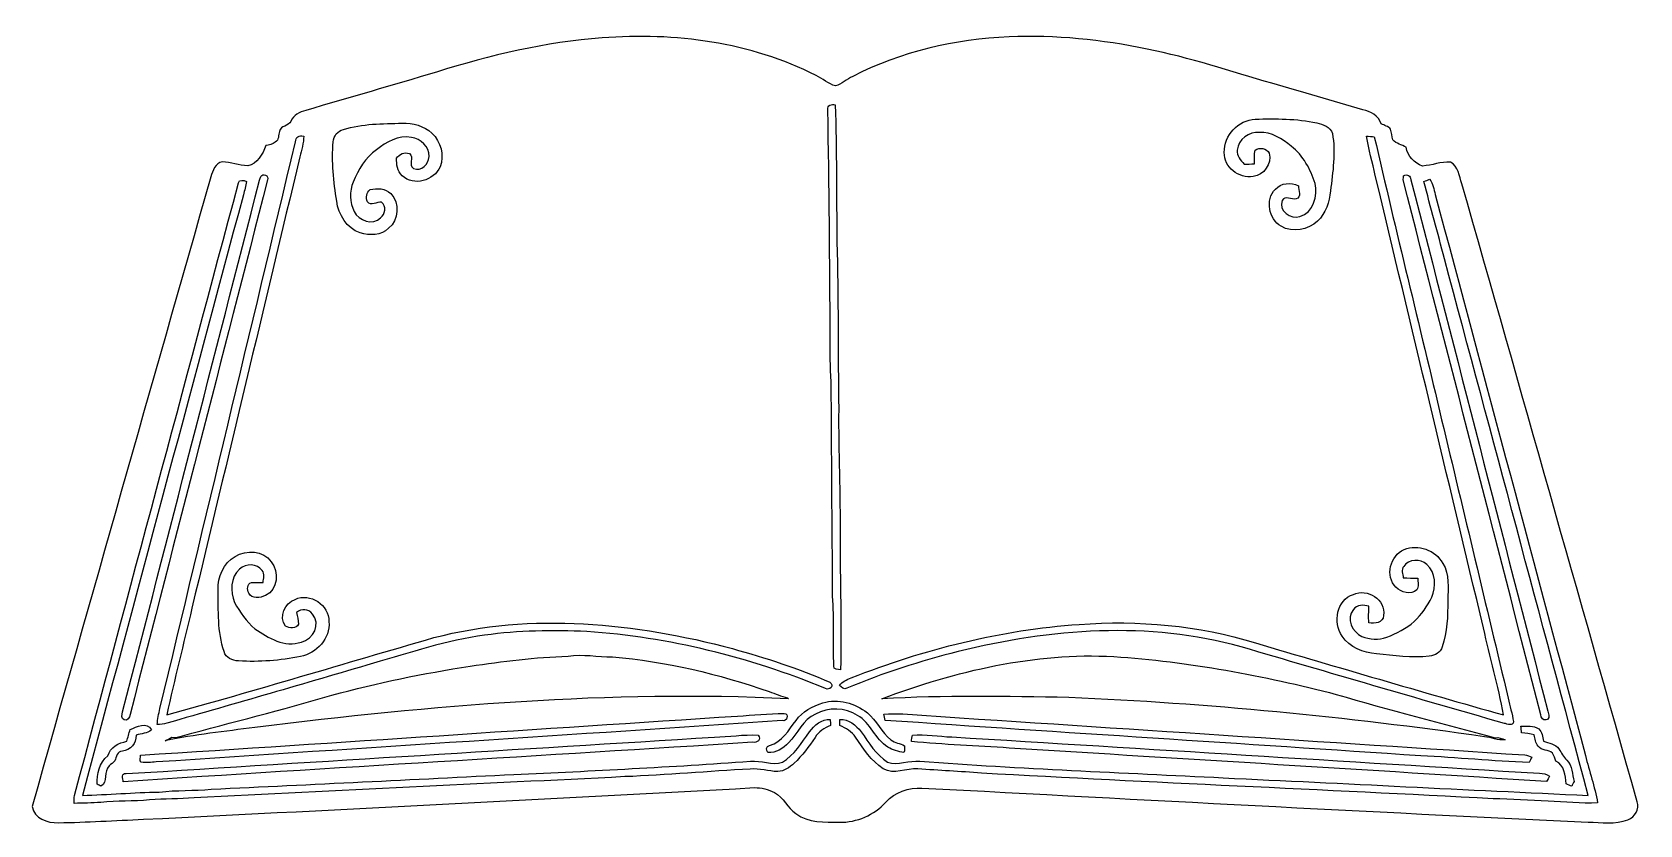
# Model space of a CAD drawing. Header units: centimetres. Extents: x -13.3 to 13.4, y -6.6 to 6.6.
import ezdxf

# ---------------------------------------------------------------- set-up
doc = ezdxf.new("R2010")
doc.units = ezdxf.units.CM
doc.header["$MEASUREMENT"] = 0
doc.layers.add('Camada 1', color=7, linetype='Continuous')

msp = doc.modelspace()

# ---------------------------------------------------------------- linework, layer by layer
at = {"layer": 'Camada 1', "color": 156}
for points, knots in [([(-6.62798, 5.95488), (-5.73229, 6.23605), (-4.81224, 6.45407), (-3.87385, 6.52356), (-3.87385, 6.52356), (-2.66312, 6.61846), (-1.40794, 6.45089), (-0.31574, 5.89913), (-0.31574, 5.89913), (-0.20567, 5.84763), (-0.11182, 5.76121), (0.00458, 5.72487), (0.00458, 5.72487), (0.10971, 5.75768), (0.19437, 5.836), (0.29316, 5.88362), (0.29316, 5.88362), (1.09502, 6.29778), (1.9946, 6.4971), (2.89172, 6.5419), (2.89172, 6.5419), (3.66218, 6.5726), (4.43406, 6.49393), (5.18829, 6.33659), (5.18829, 6.33659), (5.8928, 6.19831), (6.57365, 5.96793), (7.26263, 5.76896), (7.26263, 5.76896), (7.76569, 5.62363), (8.26769, 5.47404), (8.77147, 5.33047), (8.77147, 5.33047), (8.90235, 5.30014), (9.03676, 5.23451), (9.07732, 5.09551), (9.07732, 5.09551), (9.13024, 5.06764), (9.2008, 5.05741), (9.23571, 5.0045), (9.23571, 5.0045), (9.253, 4.94736), (9.25442, 4.88667), (9.27099, 4.82881), (9.27099, 4.82881), (9.32921, 4.76391), (9.41951, 4.74627), (9.4943, 4.70641), (9.4943, 4.70641), (9.51688, 4.56035), (9.628, 4.439), (9.76736, 4.3949), (9.76736, 4.3949), (9.92258, 4.40443), (10.07285, 4.47004), (10.22914, 4.4584), (10.22914, 4.4584), (10.36072, 4.39525), (10.37483, 4.2231), (10.41893, 4.09892), (10.41893, 4.09892), (11.39684, 0.67875), (12.36486, -2.7446), (13.3357, -6.16725), (13.3357, -6.16725), (13.37839, -6.28896), (13.29655, -6.42408), (13.17978, -6.46606), (13.17978, -6.46606), (12.97057, -6.55038), (12.73986, -6.50521), (12.52149, -6.50521), (12.52149, -6.50521), (8.82791, -6.3313), (5.13608, -6.13339), (1.44392, -5.93901), (1.44392, -5.93901), (1.22414, -5.93302), (0.99201, -6.00463), (0.8442, -6.17431), (0.8442, -6.17431), (0.6484, -6.38844), (0.36089, -6.51262), (0.0709, -6.50769), (0.0709, -6.50769), (-0.17356, -6.50309), (-0.44555, -6.52215), (-0.65122, -6.36481), (-0.65122, -6.36481), (-0.79304, -6.27097), (-0.85689, -6.09564), (-1.00894, -6.01486), (-1.00894, -6.01486), (-1.10912, -5.95629), (-1.22624, -5.93372), (-1.34126, -5.93302), (-1.34126, -5.93302), (-4.72651, -6.11082), (-8.11212, -6.29425), (-11.49808, -6.45829), (-11.49808, -6.45829), (-11.96975, -6.47805), (-12.44105, -6.50909), (-12.91307, -6.51544), (-12.91307, -6.51544), (-13.09546, -6.52003), (-13.317, -6.45089), (-13.34946, -6.24416), (-13.34946, -6.24416), (-12.36203, -2.75624), (-11.37461, 0.73166), (-10.37801, 4.21674), (-10.37801, 4.21674), (-10.34803, 4.31411), (-10.30675, 4.44641), (-10.18963, 4.46263), (-10.18963, 4.46263), (-10.0464, 4.45628), (-9.90847, 4.40937), (-9.76595, 4.39596), (-9.76595, 4.39596), (-9.60472, 4.43406), (-9.51441, 4.58752), (-9.46608, 4.73463), (-9.46608, 4.73463), (-9.41175, 4.74732), (-9.35178, 4.75085), (-9.30769, 4.7893), (-9.30769, 4.7893), (-9.24171, 4.82564), (-9.25971, 4.91031), (-9.23678, 4.97099), (-9.23678, 4.97099), (-9.21985, 5.06871), (-9.08438, 5.05424), (-9.04945, 5.13715), (-9.04945, 5.13715), (-9.00747, 5.24087), (-8.90199, 5.29132), (-8.80074, 5.31953), (-8.80074, 5.31953), (-8.07543, 5.52838), (-7.35153, 5.74038), (-6.62798, 5.95488)], [0, 0, 0, 0, 0.02702703, 0.02702703, 0.02702703, 0.02702703, 0.05405405, 0.05405405, 0.05405405, 0.05405405, 0.08108108, 0.08108108, 0.08108108, 0.08108108, 0.10810811, 0.10810811, 0.10810811, 0.10810811, 0.13513514, 0.13513514, 0.13513514, 0.13513514, 0.16216216, 0.16216216, 0.16216216, 0.16216216, 0.18918919, 0.18918919, 0.18918919, 0.18918919, 0.21621622, 0.21621622, 0.21621622, 0.21621622, 0.24324324, 0.24324324, 0.24324324, 0.24324324, 0.27027027, 0.27027027, 0.27027027, 0.27027027, 0.2972973, 0.2972973, 0.2972973, 0.2972973, 0.32432432, 0.32432432, 0.32432432, 0.32432432, 0.35135135, 0.35135135, 0.35135135, 0.35135135, 0.37837838, 0.37837838, 0.37837838, 0.37837838, 0.40540541, 0.40540541, 0.40540541, 0.40540541, 0.43243243, 0.43243243, 0.43243243, 0.43243243, 0.45945946, 0.45945946, 0.45945946, 0.45945946, 0.48648649, 0.48648649, 0.48648649, 0.48648649, 0.51351351, 0.51351351, 0.51351351, 0.51351351, 0.54054054, 0.54054054, 0.54054054, 0.54054054, 0.56756757, 0.56756757, 0.56756757, 0.56756757, 0.59459459, 0.59459459, 0.59459459, 0.59459459, 0.62162162, 0.62162162, 0.62162162, 0.62162162, 0.64864865, 0.64864865, 0.64864865, 0.64864865, 0.67567568, 0.67567568, 0.67567568, 0.67567568, 0.7027027, 0.7027027, 0.7027027, 0.7027027, 0.72972973, 0.72972973, 0.72972973, 0.72972973, 0.75675676, 0.75675676, 0.75675676, 0.75675676, 0.78378378, 0.78378378, 0.78378378, 0.78378378, 0.81081081, 0.81081081, 0.81081081, 0.81081081, 0.83783784, 0.83783784, 0.83783784, 0.83783784, 0.86486486, 0.86486486, 0.86486486, 0.86486486, 0.89189189, 0.89189189, 0.89189189, 0.89189189, 0.91891892, 0.91891892, 0.91891892, 0.91891892, 0.94594595, 0.94594595, 0.94594595, 0.94594595, 1, 1, 1, 1]), ([(-0.11959, 5.3294), (-0.11959, 5.3294), (-0.11959, 5.3294), (-0.11959, 5.3294), (-0.11959, 5.3294), (-0.1023, 4.07034), (-0.08573, 2.81164), (-0.0822, 1.55222), (-0.0822, 1.55222), (-0.07584, 1.30493), (-0.08924, 1.05692), (-0.06419, 0.81033), (-0.06419, 0.81033), (-0.05891, -0.37677), (-0.04938, -1.56386), (-0.04163, -2.75061), (-0.04163, -2.75061), (-0.01305, -3.1376), (-0.03986, -3.52602), (-0.02046, -3.913), (-0.02046, -3.913), (-0.03033, -3.98073), (0.04797, -3.96487), (0.0896, -3.97722), (0.0896, -3.97722), (0.10653, -3.23919), (0.0822, -2.50013), (0.08254, -1.76176), (0.08254, -1.76176), (0.08784, -1.05657), (0.05326, -0.35207), (0.05927, 0.35312), (0.05927, 0.35312), (0.04621, 1.28128), (0.05608, 2.21051), (0.02892, 3.13796), (0.02892, 3.13796), (0.02258, 3.89643), (0.02399, 4.65525), (0.00316, 5.41301), (0.00316, 5.41301), (-0.05503, 5.42678), (-0.13511, 5.40561), (-0.11959, 5.3294)], [0, 0, 0, 0, 0.08333333, 0.08333333, 0.08333333, 0.08333333, 0.16666667, 0.16666667, 0.16666667, 0.16666667, 0.25, 0.25, 0.25, 0.25, 0.33333333, 0.33333333, 0.33333333, 0.33333333, 0.41666667, 0.41666667, 0.41666667, 0.41666667, 0.5, 0.5, 0.5, 0.5, 0.58333333, 0.58333333, 0.58333333, 0.58333333, 0.66666667, 0.66666667, 0.66666667, 0.66666667, 0.75, 0.75, 0.75, 0.75, 0.83333333, 0.83333333, 0.83333333, 0.83333333, 1, 1, 1, 1]), ([(-8.17456, 5.00203), (-8.17456, 5.00203), (-8.17456, 5.00203), (-8.17456, 5.00203), (-8.17456, 5.00203), (-8.27122, 4.9791), (-8.34107, 4.89584), (-8.34425, 4.79565), (-8.34425, 4.79565), (-8.37494, 4.46687), (-8.33861, 4.13597), (-8.28639, 3.81105), (-8.28639, 3.81105), (-8.25712, 3.58634), (-8.11917, 3.36125), (-7.89763, 3.28507), (-7.89763, 3.28507), (-7.741, 3.23532), (-7.54732, 3.24026), (-7.4228, 3.3602), (-7.4228, 3.3602), (-7.25523, 3.49885), (-7.2344, 3.78071), (-7.38857, 3.93629), (-7.38857, 3.93629), (-7.47676, 4.02836), (-7.61471, 4.02766), (-7.73112, 4.00543), (-7.73112, 4.00543), (-7.79144, 3.95534), (-7.80591, 3.86927), (-7.77592, 3.79871), (-7.77592, 3.79871), (-7.71596, 3.71651), (-7.62034, 3.80505), (-7.54062, 3.79165), (-7.54062, 3.79165), (-7.45525, 3.7285), (-7.47923, 3.59304), (-7.5565, 3.53342), (-7.5565, 3.53342), (-7.68914, 3.40501), (-7.92127, 3.48543), (-7.99641, 3.63855), (-7.99641, 3.63855), (-8.06661, 3.7906), (-8.08002, 3.97403), (-8.01088, 4.12891), (-8.01088, 4.12891), (-7.9255, 4.3328), (-7.80944, 4.53531), (-7.62282, 4.66302), (-7.62282, 4.66302), (-7.46159, 4.7946), (-7.26015, 4.91208), (-7.04391, 4.87009), (-7.04391, 4.87009), (-6.88833, 4.85315), (-6.74546, 4.71346), (-6.75111, 4.55259), (-6.75111, 4.55259), (-6.75498, 4.42665), (-6.87987, 4.29753), (-7.01111, 4.35609), (-7.01111, 4.35609), (-7.10106, 4.40725), (-6.99487, 4.54094), (-7.07743, 4.60128), (-7.07743, 4.60128), (-7.16138, 4.6369), (-7.24217, 4.59069), (-7.29402, 4.52578), (-7.29402, 4.52578), (-7.2898, 4.42241), (-7.28345, 4.306), (-7.19701, 4.23438), (-7.19701, 4.23438), (-7.0104, 4.05165), (-6.66433, 4.14901), (-6.56872, 4.38291), (-6.56872, 4.38291), (-6.49357, 4.57164), (-6.55389, 4.80306), (-6.70277, 4.93923), (-6.70277, 4.93923), (-6.83472, 5.06341), (-7.02027, 5.11352), (-7.19842, 5.10611), (-7.19842, 5.10611), (-7.52474, 5.09834), (-7.85988, 5.09975), (-8.17456, 5.00203)], [0, 0, 0, 0, 0.04166667, 0.04166667, 0.04166667, 0.04166667, 0.08333333, 0.08333333, 0.08333333, 0.08333333, 0.125, 0.125, 0.125, 0.125, 0.16666667, 0.16666667, 0.16666667, 0.16666667, 0.20833333, 0.20833333, 0.20833333, 0.20833333, 0.25, 0.25, 0.25, 0.25, 0.29166667, 0.29166667, 0.29166667, 0.29166667, 0.33333333, 0.33333333, 0.33333333, 0.33333333, 0.375, 0.375, 0.375, 0.375, 0.41666667, 0.41666667, 0.41666667, 0.41666667, 0.45833333, 0.45833333, 0.45833333, 0.45833333, 0.5, 0.5, 0.5, 0.5, 0.54166667, 0.54166667, 0.54166667, 0.54166667, 0.58333333, 0.58333333, 0.58333333, 0.58333333, 0.625, 0.625, 0.625, 0.625, 0.66666667, 0.66666667, 0.66666667, 0.66666667, 0.70833333, 0.70833333, 0.70833333, 0.70833333, 0.75, 0.75, 0.75, 0.75, 0.79166667, 0.79166667, 0.79166667, 0.79166667, 0.83333333, 0.83333333, 0.83333333, 0.83333333, 0.875, 0.875, 0.875, 0.875, 0.91666667, 0.91666667, 0.91666667, 0.91666667, 1, 1, 1, 1]), ([(6.46994, 4.62173), (6.46994, 4.62173), (6.46994, 4.62173), (6.46994, 4.62173), (6.46994, 4.62173), (6.46007, 4.37727), (6.71264, 4.17653), (6.94901, 4.2231), (6.94901, 4.2231), (7.13034, 4.23969), (7.26334, 4.43371), (7.2143, 4.60869), (7.2143, 4.60869), (7.1769, 4.69759), (7.05379, 4.70782), (6.98076, 4.65878), (6.98076, 4.65878), (6.96911, 4.58364), (6.97442, 4.50744), (6.96982, 4.43159), (6.96982, 4.43159), (6.91232, 4.42736), (6.85517, 4.42524), (6.79803, 4.42489), (6.79803, 4.42489), (6.74546, 4.49438), (6.6682, 4.56352), (6.68406, 4.65983), (6.68406, 4.65983), (6.70243, 4.83763), (6.87916, 4.96675), (7.05379, 4.95299), (7.05379, 4.95299), (7.25945, 4.9678), (7.4295, 4.84116), (7.58296, 4.72263), (7.58296, 4.72263), (7.78121, 4.57059), (7.90292, 4.33951), (7.97913, 4.10632), (7.97913, 4.10632), (8.01828, 3.90102), (7.95972, 3.61667), (7.72653, 3.5574), (7.72653, 3.5574), (7.57414, 3.49778), (7.36389, 3.65583), (7.43338, 3.82128), (7.43338, 3.82128), (7.47781, 3.91512), (7.58789, 3.83046), (7.66197, 3.84703), (7.66197, 3.84703), (7.75864, 3.8749), (7.70643, 3.99413), (7.7029, 4.06576), (7.7029, 4.06576), (7.57872, 4.12608), (7.41291, 4.11797), (7.31872, 4.00897), (7.31872, 4.00897), (7.14691, 3.83399), (7.20653, 3.51225), (7.41539, 3.39302), (7.41539, 3.39302), (7.60589, 3.28224), (7.86236, 3.33092), (8.01933, 3.47944), (8.01933, 3.47944), (8.15622, 3.61032), (8.21831, 3.79801), (8.2356, 3.98251), (8.2356, 3.98251), (8.27193, 4.29789), (8.32626, 4.61997), (8.26628, 4.93535), (8.26628, 4.93535), (8.23382, 5.04859), (8.1086, 5.0874), (8.00734, 5.11245), (8.00734, 5.11245), (7.6715, 5.1823), (7.32579, 5.18407), (6.98465, 5.17418), (6.98465, 5.17418), (6.70524, 5.15725), (6.45865, 4.90607), (6.46994, 4.62173)], [0, 0, 0, 0, 0.04347826, 0.04347826, 0.04347826, 0.04347826, 0.08695652, 0.08695652, 0.08695652, 0.08695652, 0.13043478, 0.13043478, 0.13043478, 0.13043478, 0.17391304, 0.17391304, 0.17391304, 0.17391304, 0.2173913, 0.2173913, 0.2173913, 0.2173913, 0.26086957, 0.26086957, 0.26086957, 0.26086957, 0.30434783, 0.30434783, 0.30434783, 0.30434783, 0.34782609, 0.34782609, 0.34782609, 0.34782609, 0.39130435, 0.39130435, 0.39130435, 0.39130435, 0.43478261, 0.43478261, 0.43478261, 0.43478261, 0.47826087, 0.47826087, 0.47826087, 0.47826087, 0.52173913, 0.52173913, 0.52173913, 0.52173913, 0.56521739, 0.56521739, 0.56521739, 0.56521739, 0.60869565, 0.60869565, 0.60869565, 0.60869565, 0.65217391, 0.65217391, 0.65217391, 0.65217391, 0.69565217, 0.69565217, 0.69565217, 0.69565217, 0.73913043, 0.73913043, 0.73913043, 0.73913043, 0.7826087, 0.7826087, 0.7826087, 0.7826087, 0.82608696, 0.82608696, 0.82608696, 0.82608696, 0.86956522, 0.86956522, 0.86956522, 0.86956522, 0.91304348, 0.91304348, 0.91304348, 0.91304348, 1, 1, 1, 1]), ([(-8.97184, 4.79424), (-8.97184, 4.79424), (-8.97184, 4.79424), (-8.97184, 4.79424), (-8.97184, 4.79424), (-9.72361, 1.65664), (-10.47291, -1.48201), (-11.22432, -4.61963), (-11.22432, -4.61963), (-11.24726, -4.7057), (-11.26596, -4.79319), (-11.27019, -4.88244), (-11.27019, -4.88244), (-11.21621, -4.88102), (-11.16188, -4.87785), (-11.11002, -4.86233), (-11.11002, -4.86233), (-9.9642, -4.5346), (-8.81944, -4.20334), (-7.67608, -3.86644), (-7.67608, -3.86644), (-7.06402, -3.695), (-6.46041, -3.47944), (-5.82648, -3.40113), (-5.82648, -3.40113), (-5.26415, -3.31681), (-4.69406, -3.31752), (-4.1275, -3.33903), (-4.1275, -3.33903), (-2.76506, -3.43288), (-1.42275, -3.76555), (-0.16121, -4.28449), (-0.16121, -4.28449), (-0.09172, -4.32893), (-0.00458, -4.22556), (-0.08678, -4.18253), (-0.08678, -4.18253), (-0.60888, -3.94828), (-1.1578, -3.77789), (-1.70814, -3.62267), (-1.70814, -3.62267), (-3.31716, -3.19263), (-5.04189, -3.01659), (-6.67173, -3.44063), (-6.67173, -3.44063), (-8.15093, -3.86891), (-9.62625, -4.3127), (-11.11002, -4.72475), (-11.11002, -4.72475), (-10.98479, -4.12962), (-10.83063, -3.54047), (-10.69269, -2.94815), (-10.69269, -2.94815), (-10.09508, -0.44979), (-9.49677, 2.04786), (-8.90023, 4.54625), (-8.90023, 4.54625), (-8.87377, 4.6609), (-8.83355, 4.77414), (-8.83531, 4.89338), (-8.83531, 4.89338), (-8.91575, 4.91489), (-8.96479, 4.87398), (-8.97184, 4.79424)], [0, 0, 0, 0, 0.05882353, 0.05882353, 0.05882353, 0.05882353, 0.11764706, 0.11764706, 0.11764706, 0.11764706, 0.17647059, 0.17647059, 0.17647059, 0.17647059, 0.23529412, 0.23529412, 0.23529412, 0.23529412, 0.29411765, 0.29411765, 0.29411765, 0.29411765, 0.35294118, 0.35294118, 0.35294118, 0.35294118, 0.41176471, 0.41176471, 0.41176471, 0.41176471, 0.47058824, 0.47058824, 0.47058824, 0.47058824, 0.52941176, 0.52941176, 0.52941176, 0.52941176, 0.58823529, 0.58823529, 0.58823529, 0.58823529, 0.64705882, 0.64705882, 0.64705882, 0.64705882, 0.70588235, 0.70588235, 0.70588235, 0.70588235, 0.76470588, 0.76470588, 0.76470588, 0.76470588, 0.82352941, 0.82352941, 0.82352941, 0.82352941, 0.88235294, 0.88235294, 0.88235294, 0.88235294, 1, 1, 1, 1]), ([(8.83532, 4.89126), (8.83532, 4.89126), (8.83532, 4.89126), (8.83532, 4.89126), (8.83532, 4.89126), (8.866, 4.66936), (8.93514, 4.45523), (8.98065, 4.23615), (8.98065, 4.23615), (9.58074, 1.73143), (10.17939, -0.77364), (10.77841, -3.27871), (10.77841, -3.27871), (10.88743, -3.76132), (11.02323, -4.23862), (11.1132, -4.72546), (11.1132, -4.72546), (9.73454, -4.33775), (8.36153, -3.93171), (6.98712, -3.52918), (6.98712, -3.52918), (6.04307, -3.23427), (5.04155, -3.14783), (4.05799, -3.22121), (4.05799, -3.22121), (2.75731, -3.30941), (1.47849, -3.63114), (0.26811, -4.1102), (0.26811, -4.1102), (0.19402, -4.13807), (0.11747, -4.16913), (0.07055, -4.23686), (0.07055, -4.23686), (0.10724, -4.26154), (0.14464, -4.312), (0.19402, -4.28059), (0.19402, -4.28059), (0.79375, -4.03119), (1.41393, -3.82975), (2.04399, -3.67242), (2.04399, -3.67242), (3.57716, -3.29352), (5.21545, -3.1623), (6.75216, -3.59375), (6.75216, -3.59375), (8.20878, -4.02166), (9.66611, -4.44816), (11.1259, -4.86516), (11.1259, -4.86516), (11.17282, -4.87362), (11.27337, -4.91983), (11.2769, -4.83622), (11.2769, -4.83622), (11.25889, -4.70393), (11.21516, -4.57694), (11.18975, -4.44605), (11.18975, -4.44605), (10.82111, -2.90442), (10.45209, -1.36313), (10.08345, 0.1785), (10.08345, 0.1785), (9.71196, 1.74659), (9.32602, 3.31223), (8.96408, 4.88244), (8.96408, 4.88244), (8.93163, 4.88456), (8.86741, 4.88914), (8.83532, 4.89126)], [0, 0, 0, 0, 0.05555556, 0.05555556, 0.05555556, 0.05555556, 0.11111111, 0.11111111, 0.11111111, 0.11111111, 0.16666667, 0.16666667, 0.16666667, 0.16666667, 0.22222222, 0.22222222, 0.22222222, 0.22222222, 0.27777778, 0.27777778, 0.27777778, 0.27777778, 0.33333333, 0.33333333, 0.33333333, 0.33333333, 0.38888889, 0.38888889, 0.38888889, 0.38888889, 0.44444444, 0.44444444, 0.44444444, 0.44444444, 0.5, 0.5, 0.5, 0.5, 0.55555556, 0.55555556, 0.55555556, 0.55555556, 0.61111111, 0.61111111, 0.61111111, 0.61111111, 0.66666667, 0.66666667, 0.66666667, 0.66666667, 0.72222222, 0.72222222, 0.72222222, 0.72222222, 0.77777778, 0.77777778, 0.77777778, 0.77777778, 0.83333333, 0.83333333, 0.83333333, 0.83333333, 0.88888889, 0.88888889, 0.88888889, 0.88888889, 1, 1, 1, 1]), ([(-9.54546, 4.21993), (-9.54546, 4.21993), (-9.54546, 4.21993), (-9.54546, 4.21993), (-9.54546, 4.21993), (-9.55145, 4.20546), (-9.5631, 4.17617), (-9.56909, 4.1617), (-9.56909, 4.1617), (-10.32615, 1.21603), (-11.08392, -1.72931), (-11.84486, -4.67395), (-11.84486, -4.67395), (-11.85403, -4.71735), (-11.88049, -4.7872), (-11.8184, -4.80484), (-11.8184, -4.80484), (-11.7616, -4.83588), (-11.73021, -4.76108), (-11.72174, -4.71945), (-11.72174, -4.71945), (-10.96327, -1.75789), (-10.19457, 1.2012), (-9.43715, 4.16312), (-9.43715, 4.16312), (-9.40117, 4.23686), (-9.51865, 4.28271), (-9.54546, 4.21993)], [0, 0, 0, 0, 0.125, 0.125, 0.125, 0.125, 0.25, 0.25, 0.25, 0.25, 0.375, 0.375, 0.375, 0.375, 0.5, 0.5, 0.5, 0.5, 0.625, 0.625, 0.625, 0.625, 0.75, 0.75, 0.75, 0.75, 1, 1, 1, 1]), ([(-9.9194, 4.11302), (-9.9194, 4.11302), (-9.9194, 4.11302), (-9.9194, 4.11302), (-9.9194, 4.11302), (-10.82745, 0.72002), (-11.7362, -2.67334), (-12.64708, -6.06565), (-12.64708, -6.06565), (-12.65272, -6.10799), (-12.65449, -6.15032), (-12.65237, -6.19337), (-12.65237, -6.19337), (-12.50385, -6.19266), (-12.35498, -6.18912), (-12.20681, -6.17714), (-12.20681, -6.17714), (-11.93764, -6.14961), (-11.66636, -6.16408), (-11.39719, -6.1348), (-11.39719, -6.1348), (-11.15025, -6.11681), (-10.90224, -6.12493), (-10.65565, -6.10129), (-10.65565, -6.10129), (-8.2684, -5.98275), (-5.88151, -5.86951), (-3.49425, -5.75027), (-3.49425, -5.75027), (-2.79893, -5.72381), (-2.10572, -5.66173), (-1.41076, -5.62397), (-1.41076, -5.62397), (-1.25694, -5.61092), (-1.10771, -5.6642), (-0.95462, -5.6642), (-0.95462, -5.6642), (-0.84771, -5.66278), (-0.75706, -5.59681), (-0.68155, -5.52767), (-0.68155, -5.52767), (-0.54609, -5.40103), (-0.4339, -5.25251), (-0.33443, -5.09693), (-0.33443, -5.09693), (-0.2741, -5.00238), (-0.17673, -4.94312), (-0.07691, -4.89832), (-0.07691, -4.89832), (-0.07796, -4.87398), (-0.07972, -4.82564), (-0.08078, -4.8013), (-0.08078, -4.8013), (-0.22718, -4.78861), (-0.34325, -4.89902), (-0.42721, -5.00486), (-0.42721, -5.00486), (-0.55421, -5.19077), (-0.68262, -5.38833), (-0.87558, -5.51215), (-0.87558, -5.51215), (-1.04916, -5.57176), (-1.23084, -5.47158), (-1.40899, -5.49485), (-1.40899, -5.49485), (-2.7185, -5.58765), (-4.02978, -5.65608), (-5.34175, -5.71287), (-5.34175, -5.71287), (-7.01781, -5.79825), (-8.6942, -5.87903), (-10.37096, -5.95877), (-10.37096, -5.95877), (-10.65847, -5.98735), (-10.94881, -5.97217), (-11.23597, -6.00604), (-11.23597, -6.00604), (-11.66283, -6.01239), (-12.08792, -6.05048), (-12.51443, -6.06178), (-12.51443, -6.06178), (-11.61768, -2.73649), (-10.7322, 0.5916), (-9.83756, 3.91759), (-9.83756, 3.91759), (-9.81745, 3.99097), (-9.79592, 4.06435), (-9.78781, 4.14019), (-9.78781, 4.14019), (-9.82874, 4.15678), (-9.90952, 4.17653), (-9.9194, 4.11302)], [0, 0, 0, 0, 0.04166667, 0.04166667, 0.04166667, 0.04166667, 0.08333333, 0.08333333, 0.08333333, 0.08333333, 0.125, 0.125, 0.125, 0.125, 0.16666667, 0.16666667, 0.16666667, 0.16666667, 0.20833333, 0.20833333, 0.20833333, 0.20833333, 0.25, 0.25, 0.25, 0.25, 0.29166667, 0.29166667, 0.29166667, 0.29166667, 0.33333333, 0.33333333, 0.33333333, 0.33333333, 0.375, 0.375, 0.375, 0.375, 0.41666667, 0.41666667, 0.41666667, 0.41666667, 0.45833333, 0.45833333, 0.45833333, 0.45833333, 0.5, 0.5, 0.5, 0.5, 0.54166667, 0.54166667, 0.54166667, 0.54166667, 0.58333333, 0.58333333, 0.58333333, 0.58333333, 0.625, 0.625, 0.625, 0.625, 0.66666667, 0.66666667, 0.66666667, 0.66666667, 0.70833333, 0.70833333, 0.70833333, 0.70833333, 0.75, 0.75, 0.75, 0.75, 0.79166667, 0.79166667, 0.79166667, 0.79166667, 0.83333333, 0.83333333, 0.83333333, 0.83333333, 0.875, 0.875, 0.875, 0.875, 0.91666667, 0.91666667, 0.91666667, 0.91666667, 1, 1, 1, 1]), ([(9.78992, 4.13843), (9.78992, 4.13843), (9.78992, 4.13843), (9.78992, 4.13843), (9.78992, 4.13843), (9.89576, 3.70804), (10.01854, 3.28188), (10.13037, 2.85291), (10.13037, 2.85291), (10.92694, -0.11888), (11.72386, -3.09033), (12.51902, -6.06248), (12.51902, -6.06248), (10.49655, -5.96793), (8.47478, -5.86563), (6.4523, -5.76932), (6.4523, -5.76932), (4.77097, -5.68395), (3.08785, -5.61728), (1.40828, -5.49521), (1.40828, -5.49521), (1.22907, -5.47158), (1.04705, -5.57106), (0.87241, -5.51215), (0.87241, -5.51215), (0.68192, -5.38726), (0.55986, -5.18724), (0.43249, -5.00345), (0.43249, -5.00345), (0.34748, -4.89691), (0.22684, -4.79), (0.08078, -4.80201), (0.08078, -4.80201), (0.08078, -4.82706), (0.08078, -4.8768), (0.08078, -4.90185), (0.08078, -4.90185), (0.18062, -4.94524), (0.27834, -5.00203), (0.33901, -5.09551), (0.33901, -5.09551), (0.46989, -5.28708), (0.60218, -5.48957), (0.8001, -5.61833), (0.8001, -5.61833), (0.97825, -5.72698), (1.18321, -5.60704), (1.37442, -5.62292), (1.37442, -5.62292), (1.7272, -5.64373), (2.07997, -5.66384), (2.4324, -5.69312), (2.4324, -5.69312), (5.26696, -5.85011), (8.10365, -5.96618), (10.93893, -6.11716), (10.93893, -6.11716), (11.24444, -6.11716), (11.54818, -6.15068), (11.85333, -6.15809), (11.85333, -6.15809), (12.12778, -6.15984), (12.40189, -6.20959), (12.6767, -6.18418), (12.6767, -6.18418), (12.62873, -5.9175), (12.53912, -5.66067), (12.47457, -5.39784), (12.47457, -5.39784), (11.64201, -2.292), (10.8091, 0.81385), (9.97761, 3.92007), (9.97761, 3.92007), (9.95079, 4.00614), (9.94375, 4.1042), (9.88094, 4.17371), (9.88094, 4.17371), (9.84956, 4.16382), (9.81957, 4.15042), (9.78992, 4.13843)], [0, 0, 0, 0, 0.04761905, 0.04761905, 0.04761905, 0.04761905, 0.0952381, 0.0952381, 0.0952381, 0.0952381, 0.14285714, 0.14285714, 0.14285714, 0.14285714, 0.19047619, 0.19047619, 0.19047619, 0.19047619, 0.23809524, 0.23809524, 0.23809524, 0.23809524, 0.28571429, 0.28571429, 0.28571429, 0.28571429, 0.33333333, 0.33333333, 0.33333333, 0.33333333, 0.38095238, 0.38095238, 0.38095238, 0.38095238, 0.42857143, 0.42857143, 0.42857143, 0.42857143, 0.47619048, 0.47619048, 0.47619048, 0.47619048, 0.52380952, 0.52380952, 0.52380952, 0.52380952, 0.57142857, 0.57142857, 0.57142857, 0.57142857, 0.61904762, 0.61904762, 0.61904762, 0.61904762, 0.66666667, 0.66666667, 0.66666667, 0.66666667, 0.71428571, 0.71428571, 0.71428571, 0.71428571, 0.76190476, 0.76190476, 0.76190476, 0.76190476, 0.80952381, 0.80952381, 0.80952381, 0.80952381, 0.85714286, 0.85714286, 0.85714286, 0.85714286, 0.9047619, 0.9047619, 0.9047619, 0.9047619, 1, 1, 1, 1]), ([(9.44915, 4.23262), (9.44915, 4.23262), (9.44915, 4.23262), (9.44915, 4.23262), (9.44915, 4.23262), (9.44774, 4.21534), (9.44527, 4.18041), (9.44386, 4.16277), (9.44386, 4.16277), (10.20234, 1.19979), (10.97173, -1.76142), (11.72986, -4.72475), (11.72986, -4.72475), (11.73973, -4.76425), (11.76443, -4.82528), (11.8184, -4.808), (11.8184, -4.808), (11.89248, -4.78966), (11.85862, -4.71452), (11.84909, -4.66372), (11.84909, -4.66372), (11.08886, -1.72049), (10.3318, 1.22414), (9.57367, 4.16806), (9.57367, 4.16806), (9.5638, 4.23579), (9.51089, 4.26614), (9.44915, 4.23262)], [0, 0, 0, 0, 0.125, 0.125, 0.125, 0.125, 0.25, 0.25, 0.25, 0.25, 0.375, 0.375, 0.375, 0.375, 0.5, 0.5, 0.5, 0.5, 0.625, 0.625, 0.625, 0.625, 0.75, 0.75, 0.75, 0.75, 1, 1, 1, 1]), ([(-9.97585, -2.09161), (-9.97585, -2.09161), (-9.97585, -2.09161), (-9.97585, -2.09161), (-9.97585, -2.09161), (-10.16705, -2.20274), (-10.26901, -2.43063), (-10.25666, -2.64759), (-10.25666, -2.64759), (-10.25243, -2.98908), (-10.27041, -3.34291), (-10.15964, -3.671), (-10.15964, -3.671), (-10.13248, -3.77859), (-10.01818, -3.8241), (-9.91729, -3.82763), (-9.91729, -3.82763), (-9.57298, -3.84951), (-9.22619, -3.81952), (-8.88752, -3.75603), (-8.88752, -3.75603), (-8.62083, -3.7024), (-8.38905, -3.45546), (-8.41516, -3.17324), (-8.41516, -3.17324), (-8.4074, -2.89665), (-8.72983, -2.69063), (-8.9789, -2.80423), (-8.9789, -2.80423), (-9.15069, -2.86244), (-9.24877, -3.09421), (-9.14012, -3.24838), (-9.14012, -3.24838), (-9.07167, -3.28436), (-8.95985, -3.29988), (-8.92034, -3.21522), (-8.92034, -3.21522), (-8.92598, -3.15066), (-8.94291, -3.08751), (-8.95208, -3.02401), (-8.95208, -3.02401), (-8.87306, -2.95556), (-8.75417, -2.96087), (-8.69103, -3.04799), (-8.69103, -3.04799), (-8.54004, -3.20533), (-8.67798, -3.4738), (-8.87306, -3.51401), (-8.87306, -3.51401), (-9.15246, -3.61244), (-9.42163, -3.44275), (-9.64635, -3.29459), (-9.64635, -3.29459), (-9.78534, -3.17217), (-9.89824, -3.01871), (-9.98361, -2.85503), (-9.98361, -2.85503), (-10.05098, -2.67757), (-10.06192, -2.43487), (-9.90035, -2.30363), (-9.90035, -2.30363), (-9.7984, -2.20451), (-9.61072, -2.20839), (-9.525, -2.32728), (-9.525, -2.32728), (-9.47842, -2.38266), (-9.50382, -2.45779), (-9.50912, -2.5227), (-9.50912, -2.5227), (-9.57438, -2.52694), (-9.64, -2.52448), (-9.70527, -2.52623), (-9.70527, -2.52623), (-9.7797, -2.54494), (-9.779, -2.64478), (-9.7476, -2.69945), (-9.7476, -2.69945), (-9.70103, -2.80353), (-9.55322, -2.78236), (-9.46961, -2.73861), (-9.46961, -2.73861), (-9.26006, -2.64442), (-9.24383, -2.34492), (-9.37471, -2.17945), (-9.37471, -2.17945), (-9.50595, -1.98754), (-9.78993, -1.97943), (-9.97585, -2.09161)], [0, 0, 0, 0, 0.04347826, 0.04347826, 0.04347826, 0.04347826, 0.08695652, 0.08695652, 0.08695652, 0.08695652, 0.13043478, 0.13043478, 0.13043478, 0.13043478, 0.17391304, 0.17391304, 0.17391304, 0.17391304, 0.2173913, 0.2173913, 0.2173913, 0.2173913, 0.26086957, 0.26086957, 0.26086957, 0.26086957, 0.30434783, 0.30434783, 0.30434783, 0.30434783, 0.34782609, 0.34782609, 0.34782609, 0.34782609, 0.39130435, 0.39130435, 0.39130435, 0.39130435, 0.43478261, 0.43478261, 0.43478261, 0.43478261, 0.47826087, 0.47826087, 0.47826087, 0.47826087, 0.52173913, 0.52173913, 0.52173913, 0.52173913, 0.56521739, 0.56521739, 0.56521739, 0.56521739, 0.60869565, 0.60869565, 0.60869565, 0.60869565, 0.65217391, 0.65217391, 0.65217391, 0.65217391, 0.69565217, 0.69565217, 0.69565217, 0.69565217, 0.73913043, 0.73913043, 0.73913043, 0.73913043, 0.7826087, 0.7826087, 0.7826087, 0.7826087, 0.82608696, 0.82608696, 0.82608696, 0.82608696, 0.86956522, 0.86956522, 0.86956522, 0.86956522, 0.91304348, 0.91304348, 0.91304348, 0.91304348, 1, 1, 1, 1]), ([(9.32285, -2.60419), (9.32285, -2.60419), (9.32285, -2.60419), (9.32285, -2.60419), (9.32285, -2.60419), (9.4121, -2.68534), (9.5698, -2.74109), (9.66964, -2.64724), (9.66964, -2.64724), (9.70845, -2.58938), (9.68869, -2.51741), (9.68587, -2.45285), (9.68587, -2.45285), (9.60578, -2.45039), (9.5257, -2.45039), (9.44633, -2.44863), (9.44633, -2.44863), (9.43573, -2.38512), (9.40505, -2.3114), (9.45444, -2.25636), (9.45444, -2.25636), (9.53628, -2.12865), (9.7303, -2.13006), (9.83614, -2.22603), (9.83614, -2.22603), (9.99067, -2.35691), (9.98926, -2.59221), (9.9208, -2.76754), (9.9208, -2.76754), (9.84956, -2.91923), (9.74302, -3.05293), (9.62871, -3.17429), (9.62871, -3.17429), (9.4943, -3.2893), (9.33202, -3.36868), (9.16939, -3.43393), (9.16939, -3.43393), (9.03781, -3.4925), (8.88787, -3.46638), (8.7577, -3.41911), (8.7577, -3.41911), (8.59579, -3.35033), (8.48713, -3.12067), (8.61835, -2.97497), (8.61835, -2.97497), (8.67726, -2.89065), (8.78382, -2.89524), (8.8727, -2.91641), (8.8727, -2.91641), (8.87589, -3.00813), (8.86037, -3.1002), (8.87448, -3.19193), (8.87448, -3.19193), (8.97183, -3.21098), (9.11048, -3.1997), (9.11718, -3.07199), (9.11718, -3.07199), (9.16233, -2.80563), (8.84483, -2.61691), (8.61552, -2.72308), (8.61552, -2.72308), (8.33578, -2.81305), (8.27405, -3.19017), (8.43031, -3.41347), (8.43031, -3.41347), (8.55098, -3.60715), (8.78275, -3.68828), (8.99971, -3.71016), (8.99971, -3.71016), (9.29111, -3.74227), (9.58532, -3.78071), (9.87848, -3.74755), (9.87848, -3.74755), (9.97055, -3.73803), (10.0651, -3.69005), (10.0919, -3.59516), (10.0919, -3.59516), (10.17975, -3.34785), (10.18222, -3.08044), (10.18857, -2.82117), (10.18857, -2.82117), (10.18329, -2.61549), (10.22173, -2.38972), (10.10214, -2.20768), (10.10214, -2.20768), (9.98395, -1.98296), (9.69115, -1.88489), (9.45797, -1.97555), (9.45797, -1.97555), (9.2276, -2.07573), (9.1394, -2.42111), (9.32285, -2.60419)], [0, 0, 0, 0, 0.04166667, 0.04166667, 0.04166667, 0.04166667, 0.08333333, 0.08333333, 0.08333333, 0.08333333, 0.125, 0.125, 0.125, 0.125, 0.16666667, 0.16666667, 0.16666667, 0.16666667, 0.20833333, 0.20833333, 0.20833333, 0.20833333, 0.25, 0.25, 0.25, 0.25, 0.29166667, 0.29166667, 0.29166667, 0.29166667, 0.33333333, 0.33333333, 0.33333333, 0.33333333, 0.375, 0.375, 0.375, 0.375, 0.41666667, 0.41666667, 0.41666667, 0.41666667, 0.45833333, 0.45833333, 0.45833333, 0.45833333, 0.5, 0.5, 0.5, 0.5, 0.54166667, 0.54166667, 0.54166667, 0.54166667, 0.58333333, 0.58333333, 0.58333333, 0.58333333, 0.625, 0.625, 0.625, 0.625, 0.66666667, 0.66666667, 0.66666667, 0.66666667, 0.70833333, 0.70833333, 0.70833333, 0.70833333, 0.75, 0.75, 0.75, 0.75, 0.79166667, 0.79166667, 0.79166667, 0.79166667, 0.83333333, 0.83333333, 0.83333333, 0.83333333, 0.875, 0.875, 0.875, 0.875, 0.91666667, 0.91666667, 0.91666667, 0.91666667, 1, 1, 1, 1]), ([(-6.06777, -3.91337), (-6.06777, -3.91337), (-6.06777, -3.91337), (-6.06777, -3.91337), (-6.06777, -3.91337), (-6.84176, -4.03506), (-7.61047, -4.1924), (-8.36753, -4.39561), (-8.36753, -4.39561), (-9.18915, -4.63973), (-10.02136, -4.84716), (-10.84897, -5.07047), (-10.84897, -5.07047), (-10.90717, -5.08353), (-10.96715, -5.11493), (-11.02748, -5.09622), (-11.02748, -5.09622), (-11.06382, -5.11562), (-11.09944, -5.13503), (-11.13683, -5.15338), (-11.13683, -5.15338), (-10.64542, -5.05178), (-10.14518, -5.00027), (-9.64811, -4.93182), (-9.64811, -4.93182), (-6.70736, -4.57129), (-3.74085, -4.312), (-0.77611, -4.45698), (-0.77611, -4.45698), (-0.77611, -4.45698), (-0.79304, -4.43934), (-0.79304, -4.43934), (-0.79304, -4.43934), (-0.89675, -4.4143), (-0.99484, -4.37161), (-1.09502, -4.3374), (-1.09502, -4.3374), (-1.9371, -4.04388), (-2.81199, -3.83433), (-3.7017, -3.7599), (-3.7017, -3.7599), (-3.94794, -3.75884), (-4.19347, -3.71193), (-4.439, -3.74791), (-4.439, -3.74791), (-4.9851, -3.76485), (-5.52767, -3.8368), (-6.06777, -3.91337)], [0, 0, 0, 0, 0.07692308, 0.07692308, 0.07692308, 0.07692308, 0.15384615, 0.15384615, 0.15384615, 0.15384615, 0.23076923, 0.23076923, 0.23076923, 0.23076923, 0.30769231, 0.30769231, 0.30769231, 0.30769231, 0.38461538, 0.38461538, 0.38461538, 0.38461538, 0.46153846, 0.46153846, 0.46153846, 0.46153846, 0.53846154, 0.53846154, 0.53846154, 0.53846154, 0.61538462, 0.61538462, 0.61538462, 0.61538462, 0.69230769, 0.69230769, 0.69230769, 0.69230769, 0.76923077, 0.76923077, 0.76923077, 0.76923077, 0.84615385, 0.84615385, 0.84615385, 0.84615385, 1, 1, 1, 1]), ([(0.77786, -4.45452), (0.77786, -4.45452), (0.77786, -4.45452), (0.77786, -4.45452), (0.77786, -4.45452), (1.81151, -4.40302), (2.84797, -4.41289), (3.88301, -4.43512), (3.88301, -4.43512), (6.19548, -4.53248), (8.50159, -4.75967), (10.79324, -5.08599), (10.79324, -5.08599), (10.90894, -5.09763), (11.01936, -5.15479), (11.13825, -5.13679), (11.13825, -5.13679), (11.08533, -5.1188), (11.03241, -5.0934), (10.97562, -5.10258), (10.97562, -5.10258), (10.09332, -4.86445), (9.20643, -4.64255), (8.32979, -4.38396), (8.32979, -4.38396), (7.11904, -4.06822), (5.88222, -3.83786), (4.63267, -3.75532), (4.63267, -3.75532), (3.31364, -3.68053), (2.00625, -3.99732), (0.77786, -4.45452)], [0, 0, 0, 0, 0.11111111, 0.11111111, 0.11111111, 0.11111111, 0.22222222, 0.22222222, 0.22222222, 0.22222222, 0.33333333, 0.33333333, 0.33333333, 0.33333333, 0.44444444, 0.44444444, 0.44444444, 0.44444444, 0.55555556, 0.55555556, 0.55555556, 0.55555556, 0.66666667, 0.66666667, 0.66666667, 0.66666667, 0.77777778, 0.77777778, 0.77777778, 0.77777778, 1, 1, 1, 1]), ([(-0.20389, -4.52437), (-0.20389, -4.52437), (-0.20389, -4.52437), (-0.20389, -4.52437), (-0.20389, -4.52437), (-0.3757, -4.57694), (-0.54363, -4.6676), (-0.65017, -4.81646), (-0.65017, -4.81646), (-0.77328, -4.97557), (-0.88018, -5.17771), (-1.09007, -5.23239), (-1.09007, -5.23239), (-1.15288, -5.2405), (-1.15534, -5.31142), (-1.11619, -5.34952), (-1.11619, -5.34952), (-0.98283, -5.36575), (-0.8643, -5.27719), (-0.77611, -5.18688), (-0.77611, -5.18688), (-0.61982, -5.03307), (-0.53764, -4.80094), (-0.32385, -4.71099), (-0.32385, -4.71099), (-0.10971, -4.58681), (0.16544, -4.60304), (0.37287, -4.73392), (0.37287, -4.73392), (0.59619, -4.8521), (0.66286, -5.13115), (0.87736, -5.26026), (0.87736, -5.26026), (0.95708, -5.31247), (1.05197, -5.33188), (1.14477, -5.34846), (1.14477, -5.34846), (1.15429, -5.31071), (1.15675, -5.27332), (1.15217, -5.23592), (1.15217, -5.23592), (1.0795, -5.19888), (0.99518, -5.18724), (0.9285, -5.13927), (0.9285, -5.13927), (0.77011, -5.01368), (0.68932, -4.81717), (0.53552, -4.68736), (0.53552, -4.68736), (0.32914, -4.53107), (0.05009, -4.4457), (-0.20389, -4.52437)], [0, 0, 0, 0, 0.07142857, 0.07142857, 0.07142857, 0.07142857, 0.14285714, 0.14285714, 0.14285714, 0.14285714, 0.21428571, 0.21428571, 0.21428571, 0.21428571, 0.28571429, 0.28571429, 0.28571429, 0.28571429, 0.35714286, 0.35714286, 0.35714286, 0.35714286, 0.42857143, 0.42857143, 0.42857143, 0.42857143, 0.5, 0.5, 0.5, 0.5, 0.57142857, 0.57142857, 0.57142857, 0.57142857, 0.64285714, 0.64285714, 0.64285714, 0.64285714, 0.71428571, 0.71428571, 0.71428571, 0.71428571, 0.78571429, 0.78571429, 0.78571429, 0.78571429, 0.85714286, 0.85714286, 0.85714286, 0.85714286, 1, 1, 1, 1]), ([(-1.62348, -4.7438), (-1.62348, -4.7438), (-1.62348, -4.7438), (-1.62348, -4.7438), (-1.62348, -4.7438), (-4.93148, -4.95793), (-8.23877, -5.18195), (-11.54712, -5.39255), (-11.54712, -5.39255), (-11.54324, -5.43031), (-11.57816, -5.48357), (-11.53689, -5.50932), (-11.53689, -5.50932), (-11.45539, -5.52732), (-11.37108, -5.50898), (-11.28853, -5.50615), (-11.28853, -5.50615), (-7.81897, -5.27578), (-4.34869, -5.05319), (-0.87948, -4.81894), (-0.87948, -4.81894), (-0.79833, -4.84258), (-0.76022, -4.70746), (-0.84807, -4.7011), (-0.84807, -4.7011), (-1.10701, -4.69971), (-1.36525, -4.72722), (-1.62348, -4.7438)], [0, 0, 0, 0, 0.125, 0.125, 0.125, 0.125, 0.25, 0.25, 0.25, 0.25, 0.375, 0.375, 0.375, 0.375, 0.5, 0.5, 0.5, 0.5, 0.625, 0.625, 0.625, 0.625, 0.75, 0.75, 0.75, 0.75, 1, 1, 1, 1]), ([(0.80856, -4.71099), (0.80856, -4.71099), (0.80856, -4.71099), (0.80856, -4.71099), (0.80856, -4.71099), (0.8135, -4.73709), (0.82408, -4.78895), (0.82937, -4.81507), (0.82937, -4.81507), (3.79764, -5.01721), (6.76663, -5.20559), (9.73525, -5.40385), (9.73525, -5.40385), (10.33638, -5.43348), (10.93645, -5.49239), (11.53759, -5.51532), (11.53759, -5.51532), (11.54888, -5.49275), (11.57076, -5.44759), (11.58168, -5.42536), (11.58168, -5.42536), (11.54394, -5.40948), (11.50549, -5.39715), (11.46632, -5.38868), (11.46632, -5.38868), (8.12446, -5.17207), (4.78367, -4.94911), (1.44215, -4.73109), (1.44215, -4.73109), (1.23189, -4.71382), (1.01881, -4.69194), (0.80856, -4.71099)], [0, 0, 0, 0, 0.11111111, 0.11111111, 0.11111111, 0.11111111, 0.22222222, 0.22222222, 0.22222222, 0.22222222, 0.33333333, 0.33333333, 0.33333333, 0.33333333, 0.44444444, 0.44444444, 0.44444444, 0.44444444, 0.55555556, 0.55555556, 0.55555556, 0.55555556, 0.66666667, 0.66666667, 0.66666667, 0.66666667, 0.77777778, 0.77777778, 0.77777778, 0.77777778, 1, 1, 1, 1]), ([(-11.71998, -4.96639), (-11.71998, -4.96639), (-11.71998, -4.96639), (-11.71998, -4.96639), (-11.71998, -4.96639), (-11.74009, -5.03132), (-11.75843, -5.09658), (-11.7736, -5.16325), (-11.7736, -5.16325), (-11.91294, -5.18865), (-12.053, -5.25709), (-12.08933, -5.40666), (-12.08933, -5.40666), (-12.23574, -5.51427), (-12.27173, -5.70583), (-12.26678, -5.87691), (-12.26678, -5.87691), (-12.25126, -5.88503), (-12.22057, -5.90125), (-12.20505, -5.90937), (-12.20505, -5.90937), (-12.08193, -5.842), (-12.16694, -5.65925), (-12.06853, -5.57176), (-12.06853, -5.57176), (-12.03783, -5.54248), (-12.00432, -5.51638), (-11.97433, -5.48674), (-11.97433, -5.48674), (-11.94646, -5.4229), (-11.93799, -5.33118), (-11.85015, -5.32411), (-11.85015, -5.32411), (-11.71575, -5.31283), (-11.61344, -5.19711), (-11.6219, -5.0613), (-11.6219, -5.0613), (-11.53653, -5.03061), (-11.43599, -5.03907), (-11.3665, -4.9724), (-11.3665, -4.9724), (-11.44164, -4.83022), (-11.60921, -4.92512), (-11.71998, -4.96639)], [0, 0, 0, 0, 0.08333333, 0.08333333, 0.08333333, 0.08333333, 0.16666667, 0.16666667, 0.16666667, 0.16666667, 0.25, 0.25, 0.25, 0.25, 0.33333333, 0.33333333, 0.33333333, 0.33333333, 0.41666667, 0.41666667, 0.41666667, 0.41666667, 0.5, 0.5, 0.5, 0.5, 0.58333333, 0.58333333, 0.58333333, 0.58333333, 0.66666667, 0.66666667, 0.66666667, 0.66666667, 0.75, 0.75, 0.75, 0.75, 0.83333333, 0.83333333, 0.83333333, 0.83333333, 1, 1, 1, 1]), ([(-2.008, -5.09376), (-2.008, -5.09376), (-2.008, -5.09376), (-2.008, -5.09376), (-2.008, -5.09376), (-5.26661, -5.29449), (-8.52522, -5.49697), (-11.78383, -5.69982), (-11.78383, -5.69982), (-11.87415, -5.68359), (-11.8438, -5.78309), (-11.83498, -5.83388), (-11.83498, -5.83388), (-8.34812, -5.60528), (-4.85985, -5.40385), (-1.37266, -5.17877), (-1.37266, -5.17877), (-1.29857, -5.1964), (-1.21462, -5.13009), (-1.28128, -5.06024), (-1.28128, -5.06024), (-1.524, -5.04754), (-1.76564, -5.0874), (-2.008, -5.09376)], [0, 0, 0, 0, 0.14285714, 0.14285714, 0.14285714, 0.14285714, 0.28571429, 0.28571429, 0.28571429, 0.28571429, 0.42857143, 0.42857143, 0.42857143, 0.42857143, 0.57142857, 0.57142857, 0.57142857, 0.57142857, 0.71428571, 0.71428571, 0.71428571, 0.71428571, 1, 1, 1, 1]), ([(1.28447, -5.0613), (1.28447, -5.0613), (1.28447, -5.0613), (1.28447, -5.0613), (1.28447, -5.0613), (1.28057, -5.08706), (1.27246, -5.13891), (1.26824, -5.16502), (1.26824, -5.16502), (1.80939, -5.2197), (2.35374, -5.23733), (2.89594, -5.27507), (2.89594, -5.27507), (5.87375, -5.46135), (8.85155, -5.6395), (11.82899, -5.83211), (11.82899, -5.83211), (11.84063, -5.81025), (11.8639, -5.76615), (11.87555, -5.74392), (11.87555, -5.74392), (11.83145, -5.69948), (11.77008, -5.69453), (11.71187, -5.69419), (11.71187, -5.69419), (8.45431, -5.49275), (5.19711, -5.28954), (1.93957, -5.08987), (1.93957, -5.08987), (1.7212, -5.08246), (1.50283, -5.04542), (1.28447, -5.0613)], [0, 0, 0, 0, 0.11111111, 0.11111111, 0.11111111, 0.11111111, 0.22222222, 0.22222222, 0.22222222, 0.22222222, 0.33333333, 0.33333333, 0.33333333, 0.33333333, 0.44444444, 0.44444444, 0.44444444, 0.44444444, 0.55555556, 0.55555556, 0.55555556, 0.55555556, 0.66666667, 0.66666667, 0.66666667, 0.66666667, 0.77777778, 0.77777778, 0.77777778, 0.77777778, 1, 1, 1, 1]), ([(11.40001, -4.91208), (11.40001, -4.91208), (11.40001, -4.91208), (11.40001, -4.91208), (11.40001, -4.91208), (11.40388, -4.94841), (11.40812, -4.9851), (11.4127, -5.02179), (11.4127, -5.02179), (11.48362, -5.02567), (11.55452, -5.03485), (11.62261, -5.05777), (11.62261, -5.05777), (11.6392, -5.11986), (11.64271, -5.19112), (11.68788, -5.24157), (11.68788, -5.24157), (11.74396, -5.32165), (11.85898, -5.29907), (11.92883, -5.35905), (11.92883, -5.35905), (11.95492, -5.39891), (11.96233, -5.44795), (11.97963, -5.49275), (11.97963, -5.49275), (12.12919, -5.56153), (12.13626, -5.7284), (12.15602, -5.87092), (12.15602, -5.87092), (12.17858, -5.88081), (12.22409, -5.90055), (12.24667, -5.91043), (12.24667, -5.91043), (12.2562, -5.89068), (12.27525, -5.85152), (12.28478, -5.83177), (12.28478, -5.83177), (12.25091, -5.71183), (12.26007, -5.56577), (12.16271, -5.47404), (12.16271, -5.47404), (12.10768, -5.42079), (12.0724, -5.35305), (12.03289, -5.2892), (12.03289, -5.2892), (11.97609, -5.20347), (11.86427, -5.19394), (11.77607, -5.16042), (11.77607, -5.16042), (11.75878, -5.09057), (11.76126, -5.00308), (11.6974, -4.95687), (11.6974, -4.95687), (11.61133, -4.89479), (11.49948, -4.90926), (11.40001, -4.91208)], [0, 0, 0, 0, 0.06666667, 0.06666667, 0.06666667, 0.06666667, 0.13333333, 0.13333333, 0.13333333, 0.13333333, 0.2, 0.2, 0.2, 0.2, 0.26666667, 0.26666667, 0.26666667, 0.26666667, 0.33333333, 0.33333333, 0.33333333, 0.33333333, 0.4, 0.4, 0.4, 0.4, 0.46666667, 0.46666667, 0.46666667, 0.46666667, 0.53333333, 0.53333333, 0.53333333, 0.53333333, 0.6, 0.6, 0.6, 0.6, 0.66666667, 0.66666667, 0.66666667, 0.66666667, 0.73333333, 0.73333333, 0.73333333, 0.73333333, 0.8, 0.8, 0.8, 0.8, 0.86666667, 0.86666667, 0.86666667, 0.86666667, 1, 1, 1, 1])]:
    msp.add_open_spline(points, degree=3, knots=knots, dxfattribs=at)

doc.saveas('drawing.dxf')
